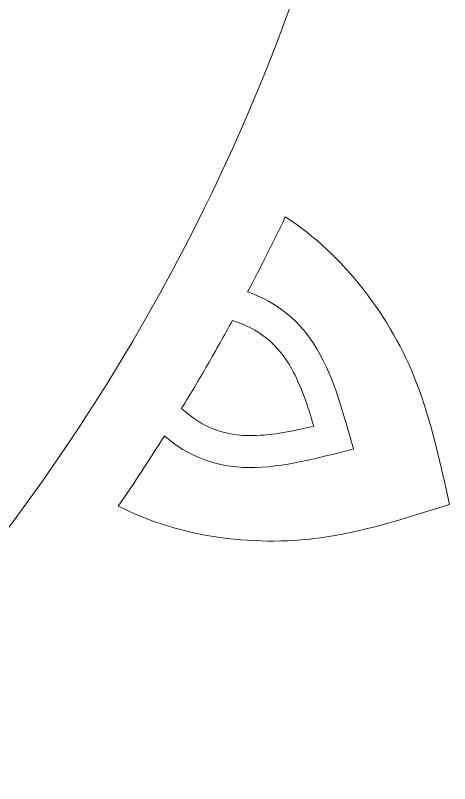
# Model space of a CAD drawing. Extents: x 229 to 382, y -181 to -29.
# Drawn here: x 353.92 to 367.04, y -149.03 to -125.82 of the extents above; entities that cross this region are included whole.
import ezdxf

# ---------------------------------------------------------------- set-up
doc = ezdxf.new("R2010")
doc.units = 0
doc.header["$MEASUREMENT"] = 0
doc.layers.add('Layer 1', color=7, linetype='Continuous', lineweight=0)

# ---------------------------------------------------------------- blocks, each defined once
blk = doc.blocks.new('Block_0')
at = {"layer": 'Layer 1'}
for points, knots in [([(357.727, -135.223), (357.727, -135.223), (357.727, -135.223), (357.727, -135.223), (355.014, -139.922), (351.761, -144.119), (348.093, -147.785), (348.093, -147.785), (348.092, -147.784), (348.092, -147.784), (344.426, -151.451), (340.23, -154.705), (335.531, -157.419), (335.531, -157.419), (335.531, -157.419), (335.531, -157.419), (330.831, -160.132), (325.915, -162.142), (320.907, -163.483), (320.907, -163.483), (320.906, -163.479), (320.906, -163.479), (315.897, -164.822), (310.637, -165.543), (305.21, -165.543), (299.783, -165.543), (294.523, -164.822), (289.514, -163.479), (289.514, -163.479), (289.514, -163.482), (289.514, -163.482), (284.504, -162.141), (279.589, -160.132), (274.889, -157.419), (274.889, -157.419), (274.889, -157.419), (274.889, -157.419), (270.235, -154.731), (266.023, -151.493), (262.315, -147.797), (262.315, -147.797), (262.327, -147.785), (262.327, -147.785), (258.659, -144.119), (255.406, -139.922), (252.693, -135.223), (252.693, -135.223), (252.693, -135.223), (252.693, -135.223), (250.006, -130.568), (247.977, -125.657), (246.614, -120.603), (246.614, -120.603), (246.633, -120.598), (246.633, -120.598), (245.29, -115.589), (244.569, -110.329), (244.569, -104.902), (244.569, -99.475), (245.29, -94.215), (246.633, -89.206), (246.633, -89.206), (246.614, -89.201), (246.614, -89.201), (247.977, -84.147), (250.006, -79.236), (252.693, -74.581), (252.693, -74.581), (252.693, -74.581), (252.693, -74.581), (255.381, -69.927), (258.619, -65.715), (262.315, -62.007), (266.023, -58.311), (270.235, -55.073), (274.889, -52.385), (274.889, -52.385), (274.89, -52.385), (274.89, -52.385), (279.545, -49.698), (284.454, -47.666), (289.508, -46.302), (289.508, -46.302), (289.514, -46.325), (289.514, -46.325), (294.523, -44.982), (299.783, -44.261), (305.21, -44.261), (310.637, -44.261), (315.897, -44.982), (320.906, -46.325), (320.906, -46.325), (320.912, -46.303), (320.912, -46.303), (325.966, -47.666), (330.876, -49.698), (335.531, -52.385), (335.531, -52.385), (335.531, -52.385), (335.531, -52.385), (340.23, -55.099), (344.426, -58.353), (348.091, -62.021), (348.091, -62.021), (348.105, -62.007), (348.105, -62.007), (351.801, -65.715), (355.039, -69.927), (357.727, -74.581), (357.727, -74.581), (357.727, -74.581), (357.727, -74.581), (360.44, -79.281), (362.446, -84.197), (363.787, -89.206), (363.787, -89.206), (363.787, -89.206), (363.787, -89.206), (365.13, -94.215), (365.851, -99.475), (365.851, -104.902), (365.851, -110.329), (365.13, -115.589), (363.787, -120.598), (363.787, -120.598), (363.787, -120.598), (363.787, -120.598), (362.446, -125.607), (360.44, -130.523), (357.727, -135.223)], [0, 0, 0, 0, 1, 1, 1, 2, 2, 2, 3, 3, 3, 4, 4, 4, 5, 5, 5, 6, 6, 6, 7, 7, 7, 8, 8, 8, 9, 9, 9, 10, 10, 10, 11, 11, 11, 12, 12, 12, 13, 13, 13, 14, 14, 14, 15, 15, 15, 16, 16, 16, 17, 17, 17, 18, 18, 18, 19, 19, 19, 20, 20, 20, 21, 21, 21, 22, 22, 22, 23, 23, 23, 24, 24, 24, 25, 25, 25, 26, 26, 26, 27, 27, 27, 28, 28, 28, 29, 29, 29, 30, 30, 30, 31, 31, 31, 32, 32, 32, 33, 33, 33, 34, 34, 34, 35, 35, 35, 36, 36, 36, 37, 37, 37, 38, 38, 38, 39, 39, 39, 40, 40, 40, 41, 41, 41, 42, 42, 42, 43, 43, 43, 43]), ([(366.036, -136.905), (366.496, -138.099), (366.758, -139.354), (367.043, -140.601), (367.043, -140.601), (367.043, -140.601), (367.043, -140.601), (365.82, -140.979), (364.602, -141.379), (363.338, -141.578), (361.28, -141.902), (358.901, -141.613), (357.035, -140.646), (357.513, -139.951), (357.976, -139.244), (358.428, -138.528), (359.132, -139.143), (360.006, -139.475), (360.966, -139.483), (362.039, -139.493), (363.091, -139.178), (364.125, -138.93), (364.13, -138.929), (364.135, -138.927), (364.14, -138.925), (364.139, -138.92), (364.139, -138.915), (364.137, -138.91), (363.834, -137.891), (363.581, -136.822), (363.036, -135.898), (362.549, -135.07), (361.825, -134.479), (360.94, -134.178), (361.335, -133.428), (361.715, -132.673), (362.078, -131.912), (363.848, -133.044), (365.288, -134.961), (366.036, -136.905)], [0, 0, 0, 0, 1, 1, 1, 2, 2, 2, 3, 3, 3, 4, 4, 4, 5, 5, 5, 6, 6, 6, 7, 7, 7, 8, 8, 8, 9, 9, 9, 10, 10, 10, 11, 11, 11, 12, 12, 12, 13, 13, 13, 13]), ([(360.48, -135.043), (361.261, -135.272), (361.857, -135.752), (362.264, -136.489), (362.566, -137.036), (362.762, -137.631), (362.938, -138.231), (362.33, -138.379), (361.716, -138.507), (361.092, -138.518), (360.251, -138.534), (359.537, -138.259), (358.948, -137.697), (359.214, -137.261), (359.475, -136.822), (359.73, -136.379), (359.73, -136.379), (359.73, -136.379), (359.73, -136.379), (359.986, -135.936), (360.236, -135.491), (360.48, -135.043)], [0, 0, 0, 0, 1, 1, 1, 2, 2, 2, 3, 3, 3, 4, 4, 4, 5, 5, 5, 6, 6, 6, 7, 7, 7, 7])]:
    blk.add_open_spline(points, degree=3, knots=knots, dxfattribs=at)

msp = doc.modelspace()

# ---------------------------------------------------------------- block references
at = {"layer": 'Layer 1'}
msp.add_blockref('Block_0', (0, 0), dxfattribs=at)

doc.saveas('drawing.dxf')
